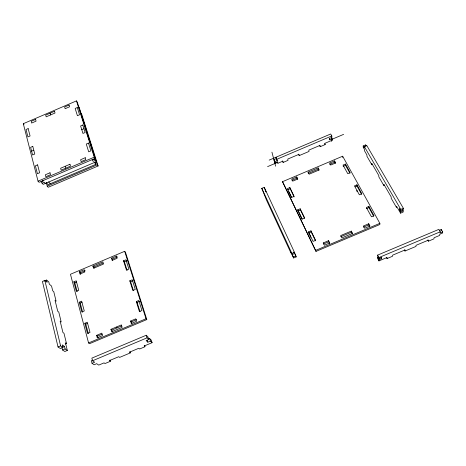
<?xml version="1.0" encoding="UTF-8"?>
<svg xmlns="http://www.w3.org/2000/svg" width="466" height="466" viewBox="0 0 466 466"><rect width="100%" height="100%" fill="white"/><g stroke="black" fill="none" stroke-linecap="round" stroke-linejoin="round"><path stroke-width="0.7" d="M442.7 231.899L442.473 233.111L439.822 234.223L439.601 235.441L434.096 237.747L433.91 238.877L428.429 241.178L428.598 240.06L416.068 245.32L415.94 246.427L404.995 251.023L405.082 249.933L392.57 255.193L392.523 256.259L387.06 258.554L387.083 257.494L378.969 260.902L378.963 259.783L381.607 258.677L381.613 257.564L378.963 258.677L377.658 256.248L377.646 255.1L438.821 229.394L440.265 231.783L440.038 233.017L442.7 231.899L441.255 229.522L439.269 230.361M402.542 209.688L403.201 210.818L403.119 212.088L400.556 213.166L400.626 211.908L399.315 209.642L399.385 208.389L400.702 210.655L403.282 209.572L403.364 208.285L366.759 145.508L364.319 146.545L364.371 147.967L363.2 145.951L365.629 144.92L366.218 145.928M400.702 210.655L400.777 209.374L364.319 146.545M441.034 230.734L441.255 229.522M23.3 123.688L76.459 100.889L77.315 102.2L95.099 158.376L39.057 182.299L38.031 181.157L23.3 123.688L23.976 124.515M31.601 151.147L33.779 150.215M81.777 129.67L83.962 128.733M38.031 181.157L94.243 157.164L95.099 158.376M42.086 183.179L44.305 182.235L45.359 183.429M95.245 162.471L95.833 164.335L48.097 184.699L46.454 182.829M47.223 186.179L97.283 164.818L98.11 165.983L48.196 187.28L47.223 186.179L46.297 182.666M269.167 160.118L330.691 133.992L331.78 135.956L331.943 137.388L329.561 138.402L329.724 139.788L332.101 138.781L331.291 137.319M274.864 161.615L277.241 160.607L275.913 157.252L276.262 158.609L273.892 159.611L275.208 162.925L277.579 161.923L277.917 163.257L282.833 161.166L283.136 162.424L288.035 160.345L287.749 159.081L298.962 154.322L299.219 155.597L309.028 151.438L308.807 150.145L320.037 145.38L320.224 146.685L325.134 144.6L324.965 143.289L332.258 140.196L332.101 138.781M276.891 159.255L331.78 135.956M267.583 166.624L277.55 162.395M331.984 139.293L343.628 134.354M261.805 188.357L264.228 187.332L294.465 252.339L296.172 256.9L293.615 257.978L290.598 251.873L290.901 252.916L266.348 199.763L261.805 188.357L291.897 253.422L293.615 257.978M44.171 281.074L46.571 280.054L47.124 282.332L44.852 280.421L42.429 281.447L58.034 346.972L60.335 348.51L62.875 347.438L62.263 344.904L64.494 346.43L65.106 348.952L67.331 350.455L64.821 351.51L62.584 350.013L61.978 347.49M282.524 181.682L342.656 156.209L379.86 223.348L379.86 224.495L316.018 251.384L282.524 181.682L316.018 251.384M296.696 176.975L291.699 179.095L292.718 181.157L297.727 179.037L296.696 176.975L297.477 179.229M308.108 172.14L318.121 167.9L319.193 169.939L309.162 174.191L308.108 172.14L308.335 173.381L318.319 169.152L318.121 167.9M334.559 160.933L329.549 163.059L330.644 165.092L335.666 162.966L334.559 160.933L335.258 163.222M291.978 180.313L296.964 178.198M329.707 164.329L334.704 162.209M124.667 251.308L70.453 274.27L88.569 342.953L89.542 343.687L146.807 319.565L125.476 252.292L124.667 251.308L146.021 318.75L146.807 319.565M79.313 271.812L84.259 269.715L84.876 271.946L79.925 274.043L79.313 271.812L80.269 272.732L80.723 274.398M92.92 266.045L102.823 261.851L103.475 264.065L93.555 268.27L92.92 266.045L93.829 266.983L94.149 268.096M111.496 258.181L116.453 256.079L117.286 257.051L112.347 259.143L111.496 258.181L112.166 260.389L117.129 258.286L116.453 256.079M80.269 272.732L85.196 270.641M93.829 266.983L103.044 263.08M289.823 187.612L287.411 188.631L291.675 197.409L294.11 196.378L289.823 187.612L294.081 196.932M345.446 164.061L343.023 165.086L347.752 173.684L350.199 172.653L345.446 164.061L345.556 165.337L349.954 173.294M287.708 189.825L290.114 188.812M343.145 166.356L345.556 165.337M73.832 281.837L76.22 280.829L78.754 290.312L76.348 291.332L73.832 281.837L74.805 282.728L77.14 291.524M123.542 260.791L125.936 259.778L128.878 269.109L126.467 270.129L123.542 260.791L124.358 261.752L127.072 270.402M74.805 282.728L76.593 281.977M124.358 261.752L126.746 260.744M79.226 302.195L81.655 301.17L84.276 310.991L81.83 312.022L79.226 302.195L80.199 303.04L82.616 312.144M129.81 280.817L132.245 279.786L135.291 289.444L132.833 290.487L129.81 280.817L130.62 281.732L133.427 290.685M297.727 209.851L300.186 208.809L304.648 217.931L302.166 218.979L297.727 209.851L302.102 219.457M356.927 184.827L354.457 185.876L359.373 194.817L361.866 193.763L356.927 184.827L357.003 186.062L361.575 194.339M80.199 303.04L82.016 302.271M130.62 281.732L133.049 280.707M297.995 210.999L300.448 209.962L300.186 208.809M355.156 186.843L357.003 186.062M84.812 323.276L87.282 322.233L90.002 332.404L87.509 333.458L84.812 323.276L85.785 324.062L88.301 333.54M136.299 301.554L138.781 300.506L141.938 310.513L139.433 311.568L136.299 301.554L137.103 302.411L140.027 311.737M85.785 324.062L87.631 323.288M137.103 302.411L139.579 301.368M308.457 231.922L310.968 230.862L315.61 240.351L313.076 241.417L308.457 231.922L310.845 237.439M368.868 206.438L366.346 207.498L371.466 216.812L374.012 215.741L368.868 206.438L368.909 207.62L373.685 216.282M308.696 233.017L311.201 231.963L310.968 230.862M366.392 208.681L368.909 207.62M58.034 346.972L60.592 345.888L62.875 347.438M65.246 344.013L66.487 343.489L63.976 333.266L62.933 332.508L60.155 321.179L61.197 321.965L58.774 312.092L57.732 311.282L55.052 300.337L56.095 301.182L53.753 291.646L52.71 290.778L51.551 286.06L49.344 284.196L48.79 281.936L46.571 280.054M62.607 347.222L64.494 346.43M96.596 335.357L101.815 333.155L102.503 335.637L97.272 337.844L96.596 335.357L97.54 336.114L98.046 337.972M110.955 329.305L121.405 324.901L122.133 327.365L111.659 331.78L110.955 329.305L111.852 330.085L112.382 331.932M130.556 321.045L135.787 318.843L136.544 321.295L131.301 323.503L130.556 321.045L131.389 321.855L131.948 323.689M62.584 350.013L65.106 348.952M291.897 253.422L294.465 252.339M97.54 336.114L102.095 334.198M111.852 330.085L121.62 325.967M131.389 321.855L136.608 319.653M292.217 254.541L294.78 253.463M400.777 209.374L403.364 208.285M323.264 242.926L328.571 240.689L329.724 243.002L324.406 245.238L323.264 242.926L323.456 243.998L328.74 241.772L328.571 240.689M351.294 231.113L340.669 235.586L341.852 237.893L352.5 233.408L351.294 231.113L352.296 233.944M368.734 223.767L363.416 226.004L364.645 228.293L369.975 226.045L368.734 223.767L368.775 224.909L369.701 226.616M88.569 342.953L146.021 318.75M340.803 236.687L351.393 232.231M363.474 227.14L368.775 224.909M293.306 256.9L295.875 255.817M400.626 211.908L403.201 210.818M315.802 250.329L379.86 223.348M92.047 363.334L94.115 364.762L96.695 363.678L98.74 365.111L104.075 362.868L105.019 363.55L110.337 361.313L109.417 360.62L118.76 356.694L119.651 357.393L130.305 352.913L129.449 352.197L138.81 348.265L139.637 348.993L144.967 346.751L144.163 346.011L152.085 342.685L150.425 341.089L147.839 342.172L146.155 340.582L148.759 339.481L147.955 336.906L146.242 335.246L91.849 358.133L92.548 360.771L94.645 362.239L92.047 363.334L91.359 360.713L92.658 360.166M92.548 360.771L147.058 337.838L148.759 339.481M148.328 339.067L149.621 338.526L151.281 340.133L152.085 342.685M378.963 258.677L378.957 257.541L440.265 231.783M66.487 343.489L65.444 342.76L67.331 350.455M116.18 327.103L117.059 327.889M42.552 180.249L43.262 181.053L41.037 182.002L43.146 184.373L96.305 161.685L94.528 159.168L92.291 160.123L93.183 161.37L95.414 160.421L94.814 158.533L95.711 159.803M48.65 181.891L50.287 183.767M94.423 162.354L95.833 164.335M80.915 113.11L81.748 114.362L98.11 165.983M78.597 106.731L79.197 107.64L97.283 164.818M427.73 239.996L428.429 241.178M400.556 213.166L396.549 206.24L396.49 207.434L391.178 198.231L391.213 197.013L383.949 184.443L383.937 185.684L378.829 176.841L378.823 175.577L371.839 163.496L371.868 164.783L366.952 156.273L366.911 154.968L364.476 150.763L364.424 149.353L363.259 147.343L363.2 145.951M404.325 249.828L404.995 251.023M331.448 138.734L332.258 140.196M329.188 138.81L329.724 139.788M324.604 143.627L325.134 144.6M386.407 257.354L387.06 258.554M380.955 257.465L381.607 258.677M319.437 145.217L320.224 146.685M377.646 255.1L378.957 257.541M378.963 259.783L377.664 257.36L377.676 258.484L378.969 260.902M318.319 169.152L318.855 170.172M298.461 154.124L299.219 155.597M328.74 241.772L329.608 243.502M282.402 160.933L283.136 162.424M276.262 158.609L277.241 160.607M277.188 161.76L277.917 163.257M300.448 209.962L304.578 218.408M311.201 231.963L315.517 240.8M274.241 160.927L275.208 162.925M288.617 191.707L291.355 197.334M265.492 190.903L265.981 191.945L264.228 187.332M295.077 254.553L296.172 256.9M293.697 252.019L294.541 253.836M78.474 106.848L78.83 107.978M76.459 100.889L94.243 157.164M149.621 338.526L150.425 341.089M146.242 335.246L147.058 337.838M147.239 340.25L147.839 342.172M144.577 345.481L144.967 346.751M112.347 259.143L112.679 260.244M129.932 351.638L130.305 352.913M50.112 113.197L50.608 114.921M65.281 166.257L65.828 168.174M109.982 360.026L110.337 361.313M271.928 152.161L275.633 166.205M44.852 280.421L60.592 345.888M331.408 140.184L331.547 141.408M342.656 156.209L342.772 157.496M356.904 190.326L356.979 191.549M365.629 144.92L365.676 146.318M35.602 119.418L31.181 121.317L31.641 123.053L36.068 121.154L35.602 119.418M54.539 111.298L45.685 115.096L46.175 116.82L55.04 113.022L54.539 111.298M69.067 105.066L64.64 106.964L65.158 108.683L69.597 106.778L69.067 105.066M28.158 128.604L26.026 129.519L27.931 136.899L30.074 135.979L28.158 128.604M77.292 107.541L75.154 108.456L77.414 115.696L79.57 114.77L77.292 107.541M32.789 146.411L30.616 147.338L32.585 154.98L34.775 154.048L32.789 146.411M82.791 125.005L80.612 125.936L82.954 133.433L85.15 132.495L82.791 125.005M37.583 164.853L35.369 165.797L37.414 173.713L39.639 172.764L37.583 164.853M88.482 143.091L86.268 144.041L88.691 151.811L90.928 150.856L88.482 143.091M49.99 172.787L45.336 174.779L45.843 176.707L50.509 174.715L49.99 172.787M69.941 164.265L60.615 168.249L61.157 170.166L70.5 166.176L69.941 164.265M85.249 157.729L80.583 159.727L81.16 161.626L85.831 159.628L85.249 157.729"/></g></svg>
